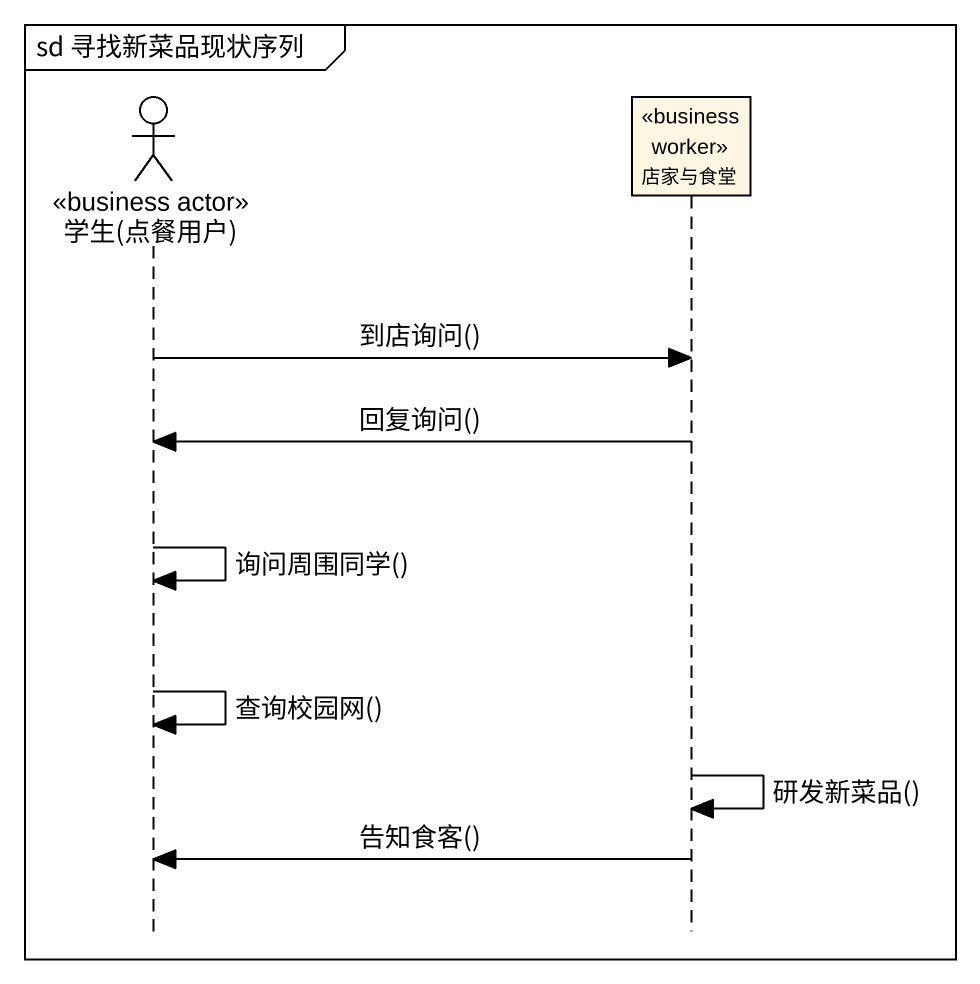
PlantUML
@startuml
mainframe sd 寻找新菜品现状序列
hide footbox
actor "学生(点餐用户)" as 学生_点餐用户 <<business actor>>
participant 店家与食堂 <<business worker>>

学生_点餐用户 -> 店家与食堂 : 到店询问()
店家与食堂 -> 学生_点餐用户 : 回复询问()
学生_点餐用户 -> 学生_点餐用户 : 询问周围同学()
学生_点餐用户 -> 学生_点餐用户 : 查询校园网()
店家与食堂 -> 店家与食堂 : 研发新菜品()
店家与食堂 -> 学生_点餐用户 : 告知食客()
@enduml
